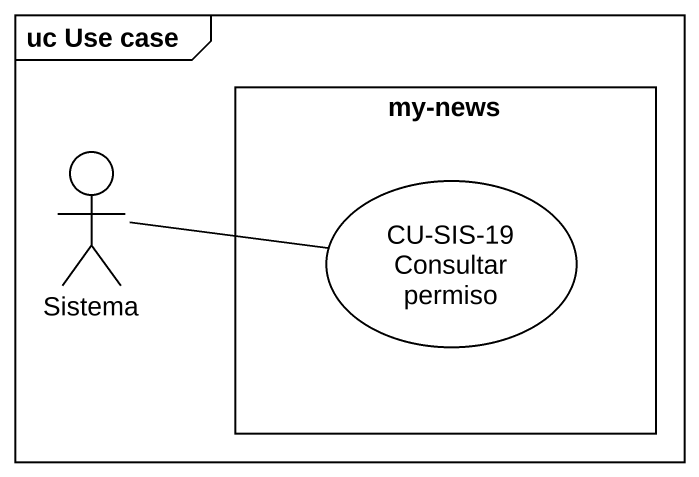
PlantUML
@startuml
mainframe uc Use case
rectangle "my-news" as my_news {
  usecase "CU-SIS-19 Consultar permiso" as CU_SIS_19_Consultar_permiso
}
actor Sistema
Sistema -right- CU_SIS_19_Consultar_permiso
@enduml
